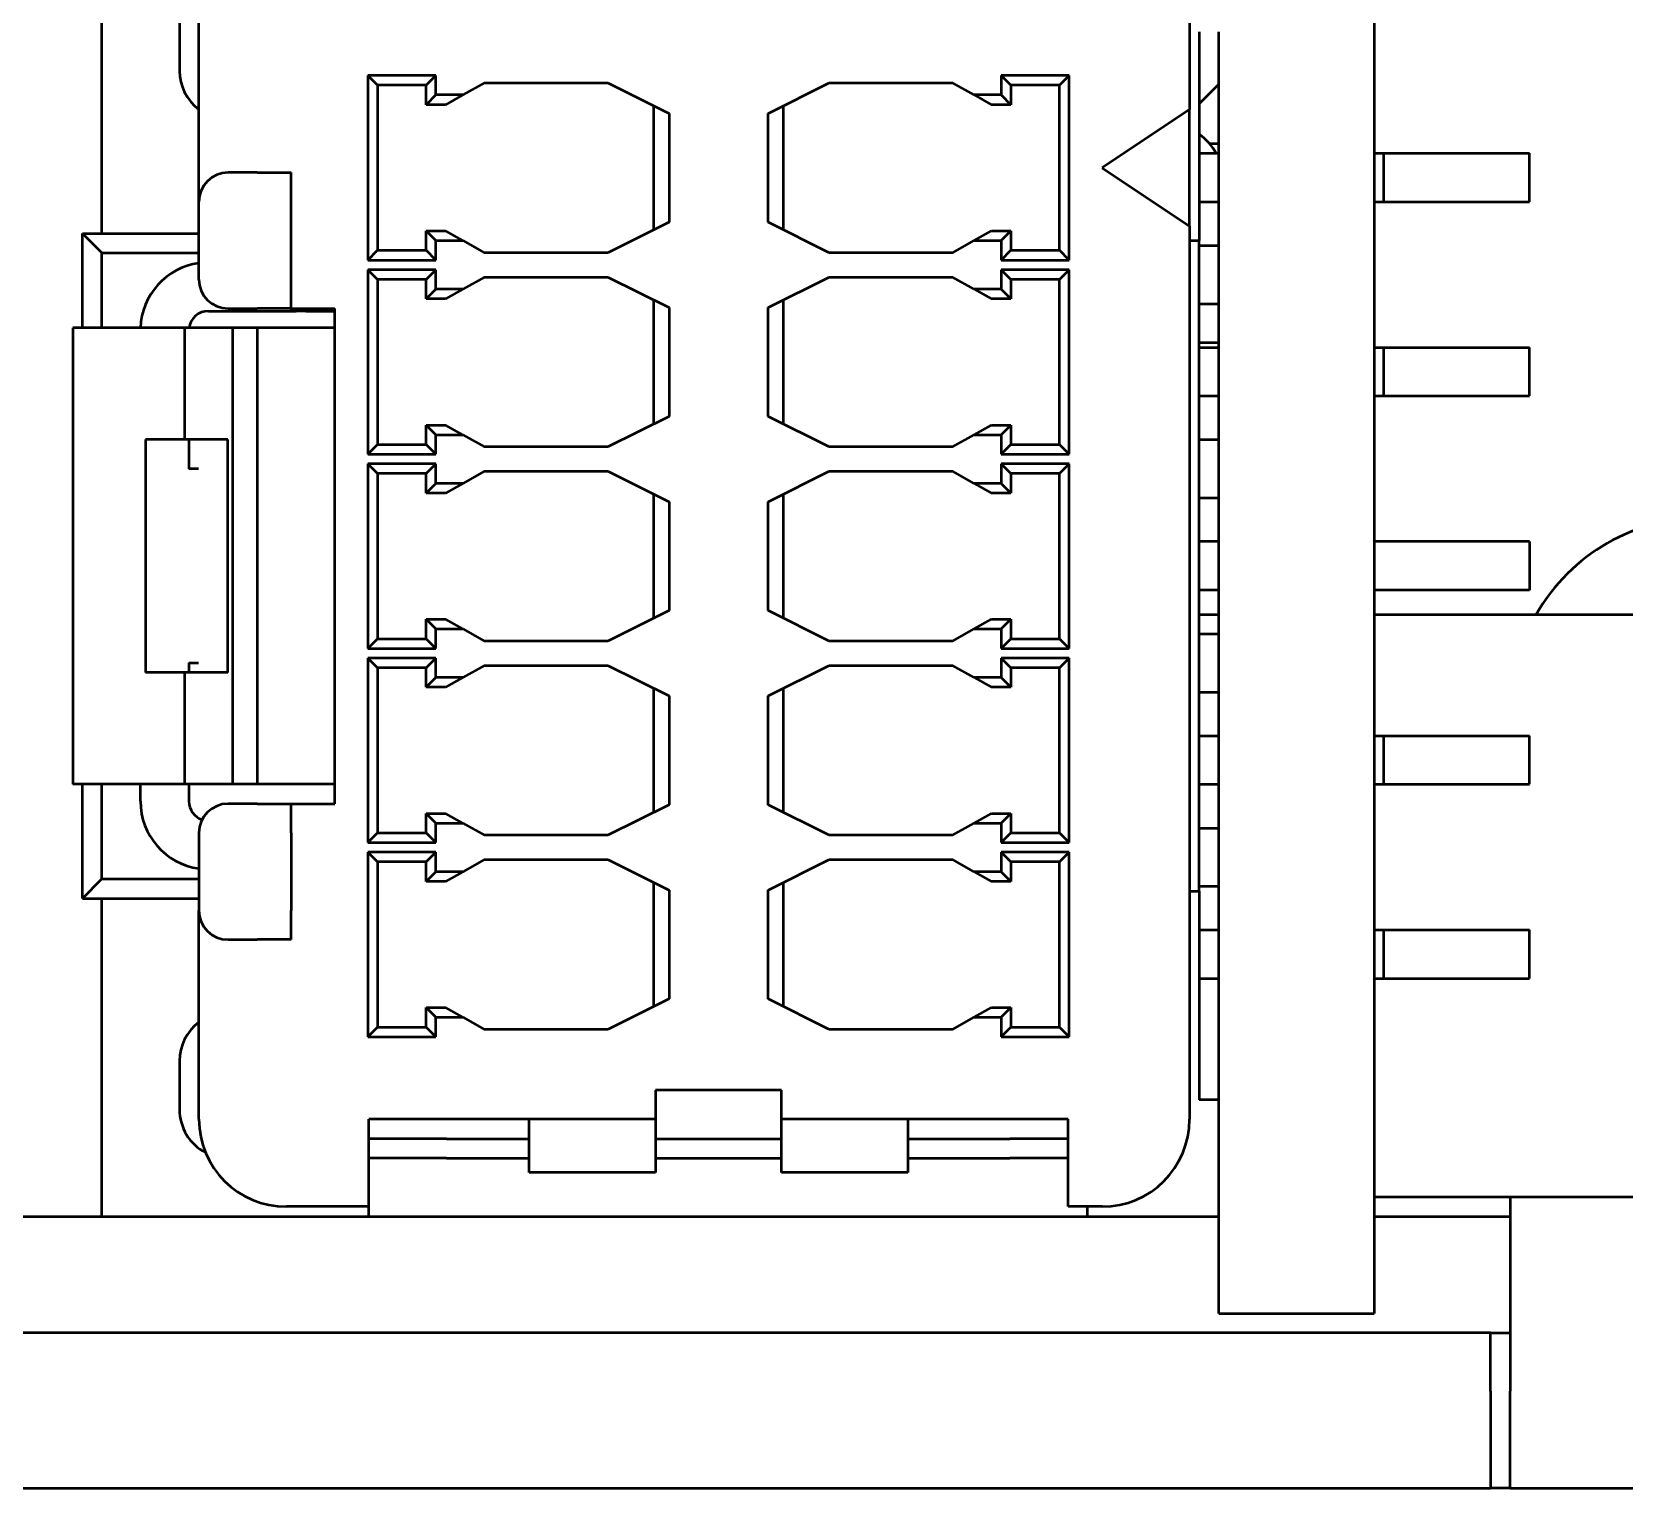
# Model space of a CAD drawing. Header units: millimetres. Extents: x 3100 to 5091, y 868 to 1900.
# Drawn here: x 3464.32 to 3480.72, y 1598.43 to 1613.43 of the extents above; entities that cross this region are included whole.
import ezdxf

# ---------------------------------------------------------------- set-up
doc = ezdxf.new("R2010")
doc.units = ezdxf.units.MM
doc.header["$LTSCALE"] = 1.8
doc.layers.add('외형선(ISO)', color=7, linetype='Continuous', lineweight=50)

msp = doc.modelspace()

# ---------------------------------------------------------------- linework, layer by layer
at = {"layer": '외형선(ISO)'}
for p, q in [((3478.14, 1617.226), (3478.14, 1600.226)), ((3465.04, 1611.351), (3465.04, 1614.626)), ((3466.04, 1611.676), (3466.04, 1613.826)), ((3476.24, 1613.826), (3476.24, 1612.626)), ((3465.84, 1613.526), (3465.84, 1613.026)), ((3476.34, 1613.426), (3476.34, 1611.276)), ((3476.54, 1611.226), (3476.54, 1613.426)), ((3467.78, 1612.976), (3467.78, 1611.076)), ((3468.48, 1612.976), (3467.78, 1612.976)), ((3467.78, 1612.976), (3467.88, 1612.876)), ((3467.88, 1612.876), (3467.88, 1611.176)), ((3468.38, 1612.876), (3467.88, 1612.876)), ((3468.48, 1612.976), (3468.38, 1612.876)), ((3468.38, 1612.676), (3468.38, 1612.876)), ((3468.48, 1612.776), (3468.48, 1612.976)), ((3468.98, 1612.901), (3468.758, 1612.776)), ((3468.98, 1612.901), (3470.25, 1612.901)), ((3470.25, 1612.901), (3470.88, 1612.586)), ((3471.9, 1612.586), (3472.53, 1612.901)), ((3472.53, 1612.901), (3473.8, 1612.901)), ((3474.022, 1612.776), (3473.8, 1612.901)), ((3474.3, 1612.976), (3474.3, 1612.776)), ((3475, 1612.976), (3474.3, 1612.976)), ((3474.3, 1612.976), (3474.4, 1612.876)), ((3474.9, 1612.876), (3474.4, 1612.876)), ((3474.4, 1612.876), (3474.4, 1612.676)), ((3475, 1612.976), (3474.9, 1612.876)), ((3474.9, 1611.176), (3474.9, 1612.876)), ((3475, 1611.076), (3475, 1612.976)), ((3476.34, 1612.686), (3476.54, 1612.886)), ((3468.48, 1612.776), (3468.38, 1612.676)), ((3468.758, 1612.776), (3468.48, 1612.776)), ((3468.758, 1612.776), (3468.58, 1612.676)), ((3474.3, 1612.776), (3474.022, 1612.776)), ((3474.022, 1612.776), (3474.2, 1612.676)), ((3474.3, 1612.776), (3474.4, 1612.676)), ((3468.58, 1612.676), (3468.38, 1612.676)), ((3470.72, 1612.666), (3470.72, 1611.386)), ((3470.88, 1612.586), (3470.88, 1611.466)), ((3471.9, 1611.466), (3471.9, 1612.586)), ((3472.06, 1611.386), (3472.06, 1612.666)), ((3474.4, 1612.676), (3474.2, 1612.676)), ((3476.24, 1612.626), (3475.34, 1612.026)), ((3476.24, 1611.426), (3476.24, 1612.626)), ((3476.446, 1612.276), (3476.54, 1612.276)), ((3476.34, 1612.176), (3476.54, 1612.176)), ((3478.14, 1612.176), (3478.24, 1612.176)), ((3478.24, 1612.176), (3479.74, 1612.176)), ((3478.24, 1611.676), (3478.24, 1612.176)), ((3479.74, 1611.676), (3479.74, 1612.176)), ((3466.64, 1611.976), (3466.34, 1611.976)), ((3466.64, 1611.976), (3466.99, 1611.976)), ((3466.99, 1611.676), (3466.99, 1611.976)), ((3475.34, 1612.026), (3476.24, 1611.426)), ((3466.04, 1610.876), (3466.04, 1611.676)), ((3466.99, 1610.876), (3466.99, 1611.676)), ((3476.34, 1611.676), (3476.54, 1611.676)), ((3478.14, 1611.676), (3478.24, 1611.676)), ((3478.24, 1611.676), (3479.74, 1611.676)), ((3470.88, 1611.466), (3470.25, 1611.151)), ((3472.53, 1611.151), (3471.9, 1611.466)), ((3476.24, 1611.426), (3476.24, 1602.226)), ((3465.04, 1611.151), (3464.84, 1611.351)), ((3464.84, 1610.376), (3464.84, 1611.351)), ((3464.84, 1611.351), (3466.04, 1611.351)), ((3468.38, 1611.376), (3468.58, 1611.376)), ((3468.38, 1611.176), (3468.38, 1611.376)), ((3468.48, 1611.276), (3468.38, 1611.376)), ((3468.48, 1611.276), (3468.758, 1611.276)), ((3468.48, 1611.076), (3468.48, 1611.276)), ((3468.758, 1611.276), (3468.58, 1611.376)), ((3468.758, 1611.276), (3468.98, 1611.151)), ((3473.8, 1611.151), (3474.022, 1611.276)), ((3474.022, 1611.276), (3474.2, 1611.376)), ((3474.022, 1611.276), (3474.3, 1611.276)), ((3474.2, 1611.376), (3474.4, 1611.376)), ((3474.3, 1611.276), (3474.4, 1611.376)), ((3474.3, 1611.276), (3474.3, 1611.076)), ((3474.4, 1611.376), (3474.4, 1611.176)), ((3476.24, 1611.276), (3476.34, 1611.276)), ((3476.34, 1604.576), (3476.34, 1611.276)), ((3476.34, 1611.226), (3476.54, 1611.226)), ((3476.54, 1610.626), (3476.54, 1611.226)), ((3465.04, 1611.151), (3466.04, 1611.151)), ((3465.04, 1610.376), (3465.04, 1611.151)), ((3467.78, 1611.076), (3467.88, 1611.176)), ((3467.78, 1611.076), (3468.48, 1611.076)), ((3467.88, 1611.176), (3468.38, 1611.176)), ((3468.48, 1611.076), (3468.38, 1611.176)), ((3470.25, 1611.151), (3468.98, 1611.151)), ((3473.8, 1611.151), (3472.53, 1611.151)), ((3474.3, 1611.076), (3474.4, 1611.176)), ((3474.3, 1611.076), (3475, 1611.076)), ((3474.4, 1611.176), (3474.9, 1611.176)), ((3475, 1611.076), (3474.9, 1611.176)), ((3467.78, 1610.976), (3467.78, 1609.076)), ((3468.48, 1610.976), (3467.78, 1610.976)), ((3467.78, 1610.976), (3467.88, 1610.876)), ((3468.48, 1610.976), (3468.38, 1610.876)), ((3468.48, 1610.776), (3468.48, 1610.976)), ((3468.98, 1610.901), (3468.758, 1610.776)), ((3468.98, 1610.901), (3470.25, 1610.901)), ((3470.25, 1610.901), (3470.88, 1610.586)), ((3471.9, 1610.586), (3472.53, 1610.901)), ((3472.53, 1610.901), (3473.8, 1610.901)), ((3474.022, 1610.776), (3473.8, 1610.901)), ((3474.3, 1610.976), (3474.3, 1610.776)), ((3475, 1610.976), (3474.3, 1610.976)), ((3474.3, 1610.976), (3474.4, 1610.876)), ((3475, 1610.976), (3474.9, 1610.876)), ((3475, 1609.076), (3475, 1610.976)), ((3466.99, 1610.576), (3466.99, 1610.876)), ((3467.88, 1610.876), (3467.88, 1609.176)), ((3468.38, 1610.876), (3467.88, 1610.876)), ((3468.38, 1610.676), (3468.38, 1610.876)), ((3468.48, 1610.776), (3468.38, 1610.676)), ((3468.758, 1610.776), (3468.48, 1610.776)), ((3468.758, 1610.776), (3468.58, 1610.676)), ((3474.3, 1610.776), (3474.022, 1610.776)), ((3474.022, 1610.776), (3474.2, 1610.676)), ((3474.3, 1610.776), (3474.4, 1610.676)), ((3474.9, 1610.876), (3474.4, 1610.876)), ((3474.4, 1610.876), (3474.4, 1610.676)), ((3474.9, 1609.176), (3474.9, 1610.876)), ((3466.34, 1610.576), (3466.64, 1610.576)), ((3466.99, 1610.576), (3466.64, 1610.576)), ((3466.99, 1610.576), (3466.99, 1610.551)), ((3466.99, 1610.576), (3467.44, 1610.576)), ((3467.04, 1610.576), (3467.04, 1610.551)), ((3467.14, 1610.576), (3467.14, 1610.551)), ((3467.44, 1605.476), (3467.44, 1610.576)), ((3468.58, 1610.676), (3468.38, 1610.676)), ((3470.72, 1610.666), (3470.72, 1609.386)), ((3470.88, 1610.586), (3470.88, 1609.466)), ((3471.9, 1609.466), (3471.9, 1610.586)), ((3472.06, 1609.386), (3472.06, 1610.666)), ((3474.4, 1610.676), (3474.2, 1610.676)), ((3476.34, 1610.626), (3476.54, 1610.626)), ((3476.54, 1609.226), (3476.54, 1610.626)), ((3466.137, 1610.551), (3466.99, 1610.551)), ((3466.99, 1610.551), (3467.04, 1610.551)), ((3467.14, 1610.551), (3467.04, 1610.551)), ((3467.14, 1610.551), (3467.44, 1610.551)), ((3465.89, 1610.376), (3464.74, 1610.376)), ((3464.74, 1610.376), (3464.74, 1605.676)), ((3466.39, 1610.376), (3465.89, 1610.376)), ((3465.89, 1610.376), (3465.89, 1609.226)), ((3466.39, 1605.676), (3466.39, 1610.376)), ((3466.64, 1610.376), (3466.39, 1610.376)), ((3466.787, 1610.376), (3466.64, 1610.376)), ((3466.64, 1610.376), (3466.64, 1605.676)), ((3467.286, 1610.376), (3466.787, 1610.376)), ((3467.44, 1610.376), (3467.286, 1610.376)), ((3476.34, 1610.226), (3476.54, 1610.226)), ((3476.34, 1610.176), (3476.54, 1610.176)), ((3478.14, 1610.176), (3478.24, 1610.176)), ((3478.24, 1610.176), (3479.74, 1610.176)), ((3478.24, 1609.676), (3478.24, 1610.176)), ((3479.74, 1609.676), (3479.74, 1610.176)), ((3476.34, 1609.676), (3476.54, 1609.676)), ((3478.14, 1609.676), (3478.24, 1609.676)), ((3478.24, 1609.676), (3479.74, 1609.676)), ((3470.88, 1609.466), (3470.25, 1609.151)), ((3472.53, 1609.151), (3471.9, 1609.466)), ((3468.38, 1609.376), (3468.58, 1609.376)), ((3468.38, 1609.176), (3468.38, 1609.376)), ((3468.48, 1609.276), (3468.38, 1609.376)), ((3468.48, 1609.276), (3468.758, 1609.276)), ((3468.48, 1609.076), (3468.48, 1609.276)), ((3468.758, 1609.276), (3468.58, 1609.376)), ((3468.758, 1609.276), (3468.98, 1609.151)), ((3473.8, 1609.151), (3474.022, 1609.276)), ((3474.022, 1609.276), (3474.2, 1609.376)), ((3474.022, 1609.276), (3474.3, 1609.276)), ((3474.2, 1609.376), (3474.4, 1609.376)), ((3474.3, 1609.276), (3474.4, 1609.376)), ((3474.3, 1609.276), (3474.3, 1609.076)), ((3474.4, 1609.376), (3474.4, 1609.176)), ((3465.89, 1609.226), (3465.49, 1609.226)), ((3465.49, 1609.226), (3465.49, 1606.826)), ((3466.336, 1609.226), (3465.89, 1609.226)), ((3465.937, 1609.226), (3465.937, 1608.926)), ((3466.336, 1606.826), (3466.336, 1609.226)), ((3467.78, 1609.076), (3467.88, 1609.176)), ((3467.88, 1609.176), (3468.38, 1609.176)), ((3468.48, 1609.076), (3468.38, 1609.176)), ((3470.25, 1609.151), (3468.98, 1609.151)), ((3473.8, 1609.151), (3472.53, 1609.151)), ((3474.3, 1609.076), (3474.4, 1609.176)), ((3474.4, 1609.176), (3474.9, 1609.176)), ((3475, 1609.076), (3474.9, 1609.176)), ((3476.34, 1609.226), (3476.54, 1609.226)), ((3476.54, 1608.626), (3476.54, 1609.226)), ((3466.037, 1608.926), (3465.937, 1608.926)), ((3467.78, 1609.076), (3468.48, 1609.076)), ((3467.78, 1608.976), (3467.78, 1607.076)), ((3468.48, 1608.976), (3467.78, 1608.976)), ((3467.78, 1608.976), (3467.88, 1608.876)), ((3468.48, 1608.976), (3468.38, 1608.876)), ((3468.48, 1608.776), (3468.48, 1608.976)), ((3474.3, 1609.076), (3475, 1609.076)), ((3474.3, 1608.976), (3474.3, 1608.776)), ((3475, 1608.976), (3474.3, 1608.976)), ((3474.3, 1608.976), (3474.4, 1608.876)), ((3475, 1608.976), (3474.9, 1608.876)), ((3475, 1607.076), (3475, 1608.976)), ((3467.88, 1608.876), (3467.88, 1607.176)), ((3468.38, 1608.876), (3467.88, 1608.876)), ((3468.38, 1608.676), (3468.38, 1608.876)), ((3468.48, 1608.776), (3468.38, 1608.676)), ((3468.758, 1608.776), (3468.48, 1608.776)), ((3468.758, 1608.776), (3468.58, 1608.676)), ((3468.98, 1608.901), (3468.758, 1608.776)), ((3468.98, 1608.901), (3470.25, 1608.901)), ((3470.25, 1608.901), (3470.88, 1608.586)), ((3471.9, 1608.586), (3472.53, 1608.901)), ((3472.53, 1608.901), (3473.8, 1608.901)), ((3474.022, 1608.776), (3473.8, 1608.901)), ((3474.3, 1608.776), (3474.022, 1608.776)), ((3474.022, 1608.776), (3474.2, 1608.676)), ((3474.3, 1608.776), (3474.4, 1608.676)), ((3474.9, 1608.876), (3474.4, 1608.876)), ((3474.4, 1608.876), (3474.4, 1608.676)), ((3474.9, 1607.176), (3474.9, 1608.876)), ((3468.58, 1608.676), (3468.38, 1608.676)), ((3470.72, 1608.666), (3470.72, 1607.386)), ((3472.06, 1607.386), (3472.06, 1608.666)), ((3474.4, 1608.676), (3474.2, 1608.676)), ((3476.34, 1608.626), (3476.54, 1608.626)), ((3476.54, 1607.226), (3476.54, 1608.626)), ((3470.88, 1608.586), (3470.88, 1607.466)), ((3471.9, 1607.466), (3471.9, 1608.586)), ((3476.54, 1608.176), (3476.34, 1608.176)), ((3479.74, 1608.176), (3478.14, 1608.176)), ((3479.74, 1608.176), (3479.74, 1607.676)), ((3476.54, 1607.676), (3476.34, 1607.676)), ((3479.74, 1607.676), (3478.14, 1607.676)), ((3470.88, 1607.466), (3470.25, 1607.151)), ((3472.53, 1607.151), (3471.9, 1607.466)), ((3468.38, 1607.376), (3468.58, 1607.376)), ((3468.38, 1607.176), (3468.38, 1607.376)), ((3468.48, 1607.276), (3468.38, 1607.376)), ((3468.758, 1607.276), (3468.58, 1607.376)), ((3474.022, 1607.276), (3474.2, 1607.376)), ((3474.2, 1607.376), (3474.4, 1607.376)), ((3474.3, 1607.276), (3474.4, 1607.376)), ((3474.4, 1607.376), (3474.4, 1607.176)), ((3476.34, 1607.426), (3476.54, 1607.426)), ((3478.14, 1607.426), (3485.54, 1607.426)), ((3467.78, 1607.076), (3467.88, 1607.176)), ((3467.88, 1607.176), (3468.38, 1607.176)), ((3468.48, 1607.076), (3468.38, 1607.176)), ((3468.48, 1607.276), (3468.758, 1607.276)), ((3468.48, 1607.076), (3468.48, 1607.276)), ((3468.758, 1607.276), (3468.98, 1607.151)), ((3470.25, 1607.151), (3468.98, 1607.151)), ((3473.8, 1607.151), (3472.53, 1607.151)), ((3473.8, 1607.151), (3474.022, 1607.276)), ((3474.022, 1607.276), (3474.3, 1607.276)), ((3474.3, 1607.276), (3474.3, 1607.076)), ((3474.3, 1607.076), (3474.4, 1607.176)), ((3474.4, 1607.176), (3474.9, 1607.176)), ((3475, 1607.076), (3474.9, 1607.176)), ((3476.34, 1607.226), (3476.54, 1607.226)), ((3476.54, 1606.626), (3476.54, 1607.226)), ((3467.78, 1607.076), (3468.48, 1607.076)), ((3467.78, 1606.976), (3467.78, 1605.076)), ((3468.48, 1606.976), (3467.78, 1606.976)), ((3467.78, 1606.976), (3467.88, 1606.876)), ((3468.48, 1606.976), (3468.38, 1606.876)), ((3468.48, 1606.776), (3468.48, 1606.976)), ((3474.3, 1607.076), (3475, 1607.076)), ((3474.3, 1606.976), (3474.3, 1606.776)), ((3475, 1606.976), (3474.3, 1606.976)), ((3474.3, 1606.976), (3474.4, 1606.876)), ((3475, 1606.976), (3474.9, 1606.876)), ((3475, 1605.076), (3475, 1606.976)), ((3465.89, 1606.826), (3465.49, 1606.826)), ((3466.336, 1606.826), (3465.89, 1606.826)), ((3465.89, 1606.826), (3465.89, 1605.676)), ((3465.937, 1606.926), (3465.937, 1606.826)), ((3465.937, 1606.926), (3466.037, 1606.926)), ((3467.88, 1606.876), (3467.88, 1605.176)), ((3468.38, 1606.876), (3467.88, 1606.876)), ((3468.38, 1606.676), (3468.38, 1606.876)), ((3468.98, 1606.901), (3468.758, 1606.776)), ((3468.98, 1606.901), (3470.25, 1606.901)), ((3470.25, 1606.901), (3470.88, 1606.586)), ((3471.9, 1606.586), (3472.53, 1606.901)), ((3472.53, 1606.901), (3473.8, 1606.901)), ((3474.022, 1606.776), (3473.8, 1606.901)), ((3474.9, 1606.876), (3474.4, 1606.876)), ((3474.4, 1606.876), (3474.4, 1606.676)), ((3474.9, 1605.176), (3474.9, 1606.876)), ((3468.48, 1606.776), (3468.38, 1606.676)), ((3468.58, 1606.676), (3468.38, 1606.676)), ((3468.758, 1606.776), (3468.48, 1606.776)), ((3468.758, 1606.776), (3468.58, 1606.676)), ((3470.72, 1606.666), (3470.72, 1605.386)), ((3472.06, 1605.386), (3472.06, 1606.666)), ((3474.3, 1606.776), (3474.022, 1606.776)), ((3474.022, 1606.776), (3474.2, 1606.676)), ((3474.4, 1606.676), (3474.2, 1606.676)), ((3474.3, 1606.776), (3474.4, 1606.676)), ((3470.88, 1606.586), (3470.88, 1605.466)), ((3471.9, 1605.466), (3471.9, 1606.586)), ((3476.34, 1606.626), (3476.54, 1606.626)), ((3476.54, 1605.226), (3476.54, 1606.626)), ((3476.34, 1606.176), (3476.54, 1606.176)), ((3478.14, 1606.176), (3478.24, 1606.176)), ((3478.24, 1606.176), (3479.74, 1606.176)), ((3478.24, 1605.676), (3478.24, 1606.176)), ((3479.74, 1605.676), (3479.74, 1606.176)), ((3465.89, 1605.676), (3464.74, 1605.676)), ((3464.84, 1604.501), (3464.84, 1605.676)), ((3465.04, 1604.701), (3465.04, 1605.676)), ((3465.437, 1605.501), (3465.437, 1605.676)), ((3466.39, 1605.676), (3465.89, 1605.676)), ((3465.937, 1605.676), (3465.937, 1605.501)), ((3466.64, 1605.676), (3466.39, 1605.676)), ((3466.787, 1605.676), (3466.64, 1605.676)), ((3467.286, 1605.676), (3466.787, 1605.676)), ((3467.44, 1605.676), (3467.286, 1605.676)), ((3476.34, 1605.676), (3476.54, 1605.676)), ((3478.14, 1605.676), (3478.24, 1605.676)), ((3478.24, 1605.676), (3479.74, 1605.676)), ((3466.64, 1605.476), (3466.34, 1605.476)), ((3466.64, 1605.476), (3466.99, 1605.476)), ((3466.99, 1605.476), (3467.44, 1605.476)), ((3466.99, 1605.176), (3466.99, 1605.476)), ((3468.38, 1605.376), (3468.58, 1605.376)), ((3468.38, 1605.176), (3468.38, 1605.376)), ((3468.48, 1605.276), (3468.38, 1605.376)), ((3468.758, 1605.276), (3468.58, 1605.376)), ((3470.88, 1605.466), (3470.25, 1605.151)), ((3472.53, 1605.151), (3471.9, 1605.466)), ((3474.022, 1605.276), (3474.2, 1605.376)), ((3474.2, 1605.376), (3474.4, 1605.376)), ((3474.3, 1605.276), (3474.4, 1605.376)), ((3474.4, 1605.376), (3474.4, 1605.176)), ((3466.04, 1605.176), (3466.04, 1604.376)), ((3466.99, 1605.176), (3466.99, 1604.376)), ((3467.78, 1605.076), (3467.88, 1605.176)), ((3467.88, 1605.176), (3468.38, 1605.176)), ((3468.48, 1605.076), (3468.38, 1605.176)), ((3468.48, 1605.276), (3468.758, 1605.276)), ((3468.48, 1605.076), (3468.48, 1605.276)), ((3468.758, 1605.276), (3468.98, 1605.151)), ((3473.8, 1605.151), (3474.022, 1605.276)), ((3474.022, 1605.276), (3474.3, 1605.276)), ((3474.3, 1605.276), (3474.3, 1605.076)), ((3474.3, 1605.076), (3474.4, 1605.176)), ((3474.4, 1605.176), (3474.9, 1605.176)), ((3475, 1605.076), (3474.9, 1605.176)), ((3476.34, 1605.226), (3476.54, 1605.226)), ((3476.54, 1604.626), (3476.54, 1605.226)), ((3467.78, 1605.076), (3468.48, 1605.076)), ((3470.25, 1605.151), (3468.98, 1605.151)), ((3473.8, 1605.151), (3472.53, 1605.151)), ((3474.3, 1605.076), (3475, 1605.076)), ((3467.78, 1604.976), (3467.78, 1603.076)), ((3468.48, 1604.976), (3467.78, 1604.976)), ((3467.78, 1604.976), (3467.88, 1604.876)), ((3467.88, 1604.876), (3467.88, 1603.176)), ((3468.38, 1604.876), (3467.88, 1604.876)), ((3468.48, 1604.976), (3468.38, 1604.876)), ((3468.38, 1604.676), (3468.38, 1604.876)), ((3468.48, 1604.776), (3468.48, 1604.976)), ((3468.98, 1604.901), (3468.758, 1604.776)), ((3468.98, 1604.901), (3470.25, 1604.901)), ((3470.25, 1604.901), (3470.88, 1604.586)), ((3471.9, 1604.586), (3472.53, 1604.901)), ((3472.53, 1604.901), (3473.8, 1604.901)), ((3474.022, 1604.776), (3473.8, 1604.901)), ((3474.3, 1604.976), (3474.3, 1604.776)), ((3475, 1604.976), (3474.3, 1604.976)), ((3474.3, 1604.976), (3474.4, 1604.876)), ((3474.9, 1604.876), (3474.4, 1604.876)), ((3474.4, 1604.876), (3474.4, 1604.676)), ((3475, 1604.976), (3474.9, 1604.876)), ((3474.9, 1603.176), (3474.9, 1604.876)), ((3475, 1603.076), (3475, 1604.976)), ((3464.84, 1604.501), (3465.04, 1604.701)), ((3465.04, 1604.701), (3466.04, 1604.701)), ((3468.48, 1604.776), (3468.38, 1604.676)), ((3468.58, 1604.676), (3468.38, 1604.676)), ((3468.758, 1604.776), (3468.48, 1604.776)), ((3468.758, 1604.776), (3468.58, 1604.676)), ((3470.72, 1604.666), (3470.72, 1603.386)), ((3472.06, 1603.386), (3472.06, 1604.666)), ((3474.3, 1604.776), (3474.022, 1604.776)), ((3474.022, 1604.776), (3474.2, 1604.676)), ((3474.4, 1604.676), (3474.2, 1604.676)), ((3474.3, 1604.776), (3474.4, 1604.676)), ((3464.84, 1604.501), (3466.04, 1604.501)), ((3465.04, 1601.226), (3465.04, 1604.501)), ((3470.88, 1604.586), (3470.88, 1603.466)), ((3471.9, 1603.466), (3471.9, 1604.586)), ((3476.24, 1604.576), (3476.34, 1604.576)), ((3476.34, 1604.626), (3476.54, 1604.626)), ((3476.34, 1604.576), (3476.34, 1602.426)), ((3476.54, 1602.426), (3476.54, 1604.626)), ((3466.04, 1602.226), (3466.04, 1604.376)), ((3466.99, 1604.076), (3466.99, 1604.376)), ((3476.34, 1604.176), (3476.54, 1604.176)), ((3478.14, 1604.176), (3478.24, 1604.176)), ((3478.24, 1604.176), (3479.74, 1604.176)), ((3478.24, 1603.676), (3478.24, 1604.176)), ((3479.74, 1603.676), (3479.74, 1604.176)), ((3466.34, 1604.076), (3466.64, 1604.076)), ((3466.99, 1604.076), (3466.64, 1604.076)), ((3476.34, 1603.676), (3476.54, 1603.676)), ((3478.14, 1603.676), (3478.24, 1603.676)), ((3478.24, 1603.676), (3479.74, 1603.676)), ((3468.38, 1603.376), (3468.58, 1603.376)), ((3468.48, 1603.276), (3468.38, 1603.376)), ((3468.38, 1603.176), (3468.38, 1603.376)), ((3468.758, 1603.276), (3468.58, 1603.376)), ((3470.88, 1603.466), (3470.25, 1603.151)), ((3472.53, 1603.151), (3471.9, 1603.466)), ((3474.022, 1603.276), (3474.2, 1603.376)), ((3474.2, 1603.376), (3474.4, 1603.376)), ((3474.3, 1603.276), (3474.4, 1603.376)), ((3474.4, 1603.376), (3474.4, 1603.176)), ((3468.48, 1603.276), (3468.758, 1603.276)), ((3468.48, 1603.076), (3468.48, 1603.276)), ((3468.758, 1603.276), (3468.98, 1603.151)), ((3473.8, 1603.151), (3474.022, 1603.276)), ((3474.022, 1603.276), (3474.3, 1603.276)), ((3474.3, 1603.276), (3474.3, 1603.076)), ((3467.78, 1603.076), (3467.88, 1603.176)), ((3467.78, 1603.076), (3468.48, 1603.076)), ((3467.88, 1603.176), (3468.38, 1603.176)), ((3468.48, 1603.076), (3468.38, 1603.176)), ((3470.25, 1603.151), (3468.98, 1603.151)), ((3473.8, 1603.151), (3472.53, 1603.151)), ((3474.3, 1603.076), (3474.4, 1603.176)), ((3474.3, 1603.076), (3475, 1603.076)), ((3474.4, 1603.176), (3474.9, 1603.176)), ((3475, 1603.076), (3474.9, 1603.176)), ((3465.84, 1602.826), (3465.84, 1602.326)), ((3472.04, 1602.526), (3470.74, 1602.526)), ((3470.74, 1602.526), (3470.74, 1602.226)), ((3472.04, 1602.226), (3472.04, 1602.526)), ((3476.54, 1602.426), (3476.34, 1602.426)), ((3476.54, 1601.226), (3476.54, 1602.426)), ((3470.74, 1602.226), (3467.79, 1602.226)), ((3467.79, 1601.326), (3467.79, 1602.226)), ((3469.44, 1601.676), (3469.44, 1602.226)), ((3470.74, 1602.226), (3470.74, 1601.676)), ((3474.99, 1602.226), (3472.04, 1602.226)), ((3472.04, 1601.676), (3472.04, 1602.226)), ((3473.34, 1602.226), (3473.34, 1601.676)), ((3474.99, 1601.326), (3474.99, 1602.226)), ((3468.59, 1602.026), (3467.79, 1602.026)), ((3468.59, 1602.026), (3469.44, 1602.026)), ((3470.74, 1602.026), (3472.04, 1602.026)), ((3473.34, 1602.026), (3474.39, 1602.026)), ((3474.99, 1602.026), (3474.39, 1602.026)), ((3468.59, 1601.826), (3467.79, 1601.826)), ((3468.59, 1601.826), (3469.44, 1601.826)), ((3470.74, 1601.826), (3472.04, 1601.826)), ((3473.34, 1601.826), (3474.39, 1601.826)), ((3474.99, 1601.826), (3474.39, 1601.826)), ((3470.74, 1601.676), (3469.44, 1601.676)), ((3473.34, 1601.676), (3472.04, 1601.676)), ((3478.14, 1601.426), (3485.54, 1601.426)), ((3479.54, 1601.426), (3479.54, 1599.426)), ((3462.94, 1601.226), (3465.04, 1601.226)), ((3465.04, 1601.226), (3467.79, 1601.226)), ((3467.79, 1601.326), (3466.94, 1601.326)), ((3467.79, 1601.226), (3467.79, 1601.326)), ((3467.79, 1601.226), (3468.59, 1601.226)), ((3468.59, 1601.226), (3474.39, 1601.226)), ((3474.39, 1601.226), (3475.19, 1601.226)), ((3475.34, 1601.326), (3474.99, 1601.326)), ((3475.19, 1601.226), (3475.19, 1601.326)), ((3475.19, 1601.226), (3476.54, 1601.226)), ((3476.54, 1600.226), (3476.54, 1601.226)), ((3478.14, 1601.226), (3479.54, 1601.226)), ((3476.54, 1600.226), (3478.14, 1600.226)), ((3479.34, 1600.026), (3463.14, 1600.026)), ((3479.34, 1599.426), (3479.34, 1600.026)), ((3479.34, 1600.026), (3479.54, 1600.026)), ((3479.34, 1599.426), (3479.34, 1598.426)), ((3479.54, 1598.426), (3479.54, 1599.426)), ((3463.14, 1598.426), (3479.34, 1598.426)), ((3479.54, 1598.426), (3479.34, 1598.426)), ((3479.54, 1598.426), (3486.54, 1598.426))]:
    msp.add_line(p, q, dxfattribs=at)
for centre, radius, start, end in [((3466.34, 1613.026), 0.5, 180, 233.1301), ((3475.99, 1611.886), 0.6, 28.9033, 54.3147), ((3466.34, 1611.676), 0.3, 90, 180), ((3466.137, 1610.351), 0.7, 97.965, 177.9533), ((3466.34, 1610.876), 0.3, 180, 270), ((3466.137, 1610.351), 0.2, 90, 172.8192), ((3481.54, 1606.426), 2, 90, 150), ((3466.137, 1605.501), 0.7, 180, 262.035), ((3466.137, 1605.501), 0.2, 180, 251.1699), ((3466.34, 1605.176), 0.3, 90, 180), ((3466.34, 1604.376), 0.3, 180, 270), ((3466.34, 1602.826), 0.5, 126.8699, 180), ((3466.34, 1602.326), 0.5, 180, 242.3363), ((3466.94, 1602.226), 0.9, 180, 270), ((3475.34, 1602.226), 0.9, 270, 0)]:
    msp.add_arc(centre, radius, start, end, dxfattribs=at)

doc.saveas('drawing.dxf')
